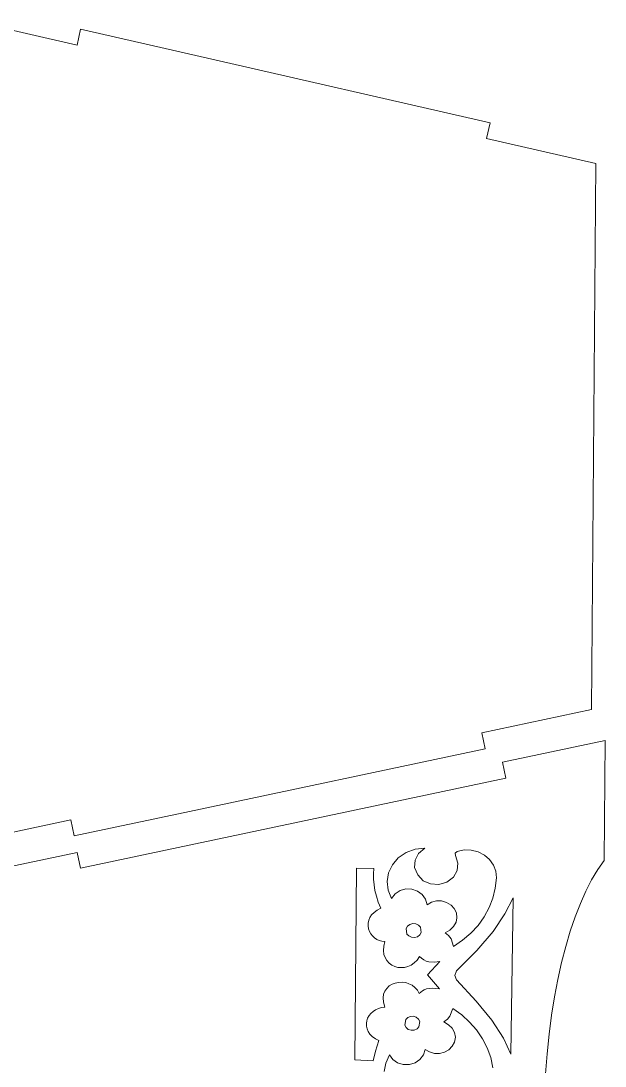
# Model space of a CAD drawing. Header units: inches. Extents: x -2.95 to 3.29, y -5.05 to 4.57.
# Drawn here: x 1.784 to 3.29, y 1.548 to 4.24 of the extents above; entities that cross this region are included whole.
import ezdxf

# ---------------------------------------------------------------- set-up
doc = ezdxf.new("R2010")
doc.units = ezdxf.units.IN
doc.header["$MEASUREMENT"] = 0
doc.layers.add('Katman 1', color=7, linetype='Continuous')

msp = doc.modelspace()

# ---------------------------------------------------------------- linework, layer by layer
at = {"layer": 'Katman 1', "color": 250, "lineweight": 9}
for points in [[(1.6557, 4.2402), (1.6557, 4.2402), (1.9289, 4.1779), (1.9289, 4.1779)], [(1.9289, 4.1779), (1.9289, 4.1779), (1.938, 4.2191), (1.938, 4.2191)], [(1.938, 4.2191), (1.938, 4.2191), (2.2349, 4.1514), (2.2349, 4.1514)], [(2.2349, 4.1514), (2.2349, 4.1514), (2.9931, 3.9781), (2.9931, 3.9781)], [(2.9931, 3.9781), (2.9931, 3.9781), (2.9836, 3.9372), (2.9836, 3.9372)], [(2.9836, 3.9372), (2.9836, 3.9372), (3.266, 3.8731), (3.266, 3.8731)], [(3.266, 3.8731), (3.266, 3.8731), (3.2549, 2.4662), (3.2549, 2.4662)], [(3.2549, 2.4662), (3.2549, 2.4662), (2.9716, 2.4065), (2.9716, 2.4065)], [(2.9716, 2.4065), (2.9716, 2.4065), (2.9804, 2.3655), (2.9804, 2.3655)], [(3.2896, 2.3869), (3.2896, 2.3869), (3.0249, 2.3308), (3.0249, 2.3308)], [(3.2872, 2.0779), (3.2872, 2.0779), (3.2896, 2.3869), (3.2896, 2.3869)], [(2.9804, 2.3655), (2.9804, 2.3655), (2.2186, 2.2038), (2.2186, 2.2038)], [(3.0249, 2.3308), (3.0249, 2.3308), (3.0334, 2.2898), (3.0334, 2.2898)], [(3.0334, 2.2898), (3.0334, 2.2898), (1.9378, 2.0576), (1.9378, 2.0576)], [(1.9133, 2.1824), (1.9133, 2.1824), (1.6391, 2.1244), (1.6391, 2.1244)], [(1.9217, 2.141), (1.9217, 2.141), (1.9133, 2.1824), (1.9133, 2.1824)], [(2.2186, 2.2038), (2.2186, 2.2038), (1.9217, 2.141), (1.9217, 2.141)], [(2.7999, 2.1069), (2.7999, 2.1069), (2.7767, 2.0979), (2.7767, 2.0979)], [(2.8248, 2.1091), (2.8248, 2.1091), (2.7999, 2.1069), (2.7999, 2.1069)], [(2.8092, 2.0956), (2.8092, 2.0956), (2.8248, 2.1091), (2.8248, 2.1091)], [(2.9083, 2.1011), (2.9083, 2.1011), (2.9034, 2.0969), (2.9034, 2.0969)], [(2.9266, 2.1048), (2.9266, 2.1048), (2.9083, 2.1011), (2.9083, 2.1011)], [(2.9448, 2.104), (2.9448, 2.104), (2.9266, 2.1048), (2.9266, 2.1048)], [(2.9622, 2.0996), (2.9622, 2.0996), (2.9448, 2.104), (2.9448, 2.104)], [(1.9291, 2.0986), (1.9291, 2.0986), (1.6553, 2.0406), (1.6553, 2.0406)], [(1.9378, 2.0576), (1.9378, 2.0576), (1.9291, 2.0986), (1.9291, 2.0986)], [(2.7567, 2.0848), (2.7567, 2.0848), (2.7415, 2.0667), (2.7415, 2.0667)], [(2.7767, 2.0979), (2.7767, 2.0979), (2.7567, 2.0848), (2.7567, 2.0848)], [(2.7988, 2.0596), (2.7988, 2.0596), (2.8004, 2.0781), (2.8004, 2.0781)], [(2.8004, 2.0781), (2.8004, 2.0781), (2.8092, 2.0956), (2.8092, 2.0956)], [(2.9034, 2.0969), (2.9034, 2.0969), (2.9041, 2.0903), (2.9041, 2.0903)], [(2.9041, 2.0903), (2.9041, 2.0903), (2.9102, 2.071), (2.9102, 2.071)], [(2.9789, 2.0911), (2.9789, 2.0911), (2.9622, 2.0996), (2.9622, 2.0996)], [(2.9918, 2.0798), (2.9918, 2.0798), (2.9789, 2.0911), (2.9789, 2.0911)], [(3.0018, 2.0654), (3.0018, 2.0654), (2.9918, 2.0798), (2.9918, 2.0798)], [(3.2709, 2.0545), (3.2709, 2.0545), (3.2872, 2.0779), (3.2872, 2.0779)], [(2.649, 2.0576), (2.649, 2.0576), (2.6451, 1.5638), (2.6451, 1.5638)], [(2.6941, 2.0573), (2.6941, 2.0573), (2.649, 2.0576), (2.649, 2.0576)], [(2.693, 2.0433), (2.693, 2.0433), (2.6941, 2.0573), (2.6941, 2.0573)], [(2.7415, 2.0667), (2.7415, 2.0667), (2.7312, 2.0458), (2.7312, 2.0458)], [(2.8067, 2.041), (2.8067, 2.041), (2.7988, 2.0596), (2.7988, 2.0596)], [(2.9086, 2.0521), (2.9086, 2.0521), (2.8991, 2.035), (2.8991, 2.035)], [(2.9102, 2.071), (2.9102, 2.071), (2.9086, 2.0521), (2.9086, 2.0521)], [(3.0084, 2.0499), (3.0084, 2.0499), (3.0018, 2.0654), (3.0018, 2.0654)], [(3.0097, 2.0331), (3.0097, 2.0331), (3.0084, 2.0499), (3.0084, 2.0499)], [(3.2549, 2.028), (3.2549, 2.028), (3.2709, 2.0545), (3.2709, 2.0545)], [(2.6932, 2.0293), (2.6932, 2.0293), (2.693, 2.0433), (2.693, 2.0433)], [(2.6942, 2.0146), (2.6942, 2.0146), (2.6932, 2.0293), (2.6932, 2.0293)], [(2.7312, 2.0458), (2.7312, 2.0458), (2.7278, 2.0234), (2.7278, 2.0234)], [(2.7278, 2.0234), (2.7278, 2.0234), (2.7308, 2.0013), (2.7308, 2.0013)], [(2.8209, 2.0255), (2.8209, 2.0255), (2.8067, 2.041), (2.8067, 2.041)], [(2.8401, 2.0176), (2.8401, 2.0176), (2.8209, 2.0255), (2.8209, 2.0255)], [(2.8822, 2.0222), (2.8822, 2.0222), (2.8611, 2.0157), (2.8611, 2.0157)], [(2.8991, 2.035), (2.8991, 2.035), (2.8822, 2.0222), (2.8822, 2.0222)], [(3.0067, 2.0065), (3.0067, 2.0065), (3.0097, 2.0331), (3.0097, 2.0331)], [(3.24, 1.9987), (3.24, 1.9987), (3.2549, 2.028), (3.2549, 2.028)], [(2.6965, 2.0002), (2.6965, 2.0002), (2.6942, 2.0146), (2.6942, 2.0146)], [(2.7002, 1.9855), (2.7002, 1.9855), (2.6965, 2.0002), (2.6965, 2.0002)], [(2.7308, 2.0013), (2.7308, 2.0013), (2.739, 1.9799), (2.739, 1.9799)], [(2.7489, 1.9914), (2.7489, 1.9914), (2.7613, 2), (2.7613, 2)], [(2.7613, 2), (2.7613, 2), (2.776, 2.0045), (2.776, 2.0045)], [(2.776, 2.0045), (2.776, 2.0045), (2.7917, 2.0037), (2.7917, 2.0037)], [(2.7917, 2.0037), (2.7917, 2.0037), (2.8064, 1.9986), (2.8064, 1.9986)], [(2.8064, 1.9986), (2.8064, 1.9986), (2.8186, 1.9902), (2.8186, 1.9902)], [(2.8611, 2.0157), (2.8611, 2.0157), (2.8401, 2.0176), (2.8401, 2.0176)], [(3.0005, 1.9807), (3.0005, 1.9807), (3.0067, 2.0065), (3.0067, 2.0065)], [(3.2258, 1.967), (3.2258, 1.967), (3.24, 1.9987), (3.24, 1.9987)], [(2.705, 1.9704), (2.705, 1.9704), (2.7002, 1.9855), (2.7002, 1.9855)], [(2.7115, 1.9549), (2.7115, 1.9549), (2.705, 1.9704), (2.705, 1.9704)], [(2.739, 1.9799), (2.739, 1.9799), (2.7489, 1.9914), (2.7489, 1.9914)], [(2.8186, 1.9902), (2.8186, 1.9902), (2.8265, 1.9779), (2.8265, 1.9779)], [(2.8265, 1.9779), (2.8265, 1.9779), (2.8309, 1.9638), (2.8309, 1.9638)], [(2.8309, 1.9638), (2.8309, 1.9638), (2.8426, 1.9707), (2.8426, 1.9707)], [(2.8426, 1.9707), (2.8426, 1.9707), (2.8548, 1.9738), (2.8548, 1.9738)], [(2.8548, 1.9738), (2.8548, 1.9738), (2.8682, 1.9737), (2.8682, 1.9737)], [(2.8682, 1.9737), (2.8682, 1.9737), (2.8811, 1.9694), (2.8811, 1.9694)], [(2.8811, 1.9694), (2.8811, 1.9694), (2.8929, 1.9626), (2.8929, 1.9626)], [(2.9908, 1.9562), (2.9908, 1.9562), (3.0005, 1.9807), (3.0005, 1.9807)], [(3.0313, 1.9399), (3.0313, 1.9399), (3.053, 1.9813), (3.053, 1.9813)], [(3.053, 1.9813), (3.053, 1.9813), (3.0467, 1.5785), (3.0467, 1.5785)], [(3.2122, 1.9325), (3.2122, 1.9325), (3.2258, 1.967), (3.2258, 1.967)], [(2.688, 1.9373), (2.688, 1.9373), (2.6943, 1.9439), (2.6943, 1.9439)], [(2.6943, 1.9439), (2.6943, 1.9439), (2.7021, 1.9498), (2.7021, 1.9498)], [(2.7021, 1.9498), (2.7021, 1.9498), (2.7115, 1.9549), (2.7115, 1.9549)], [(2.8929, 1.9626), (2.8929, 1.9626), (2.9009, 1.9538), (2.9009, 1.9538)], [(2.9009, 1.9538), (2.9009, 1.9538), (2.9064, 1.9429), (2.9064, 1.9429)], [(2.9064, 1.9429), (2.9064, 1.9429), (2.9077, 1.9303), (2.9077, 1.9303)], [(2.9784, 1.9322), (2.9784, 1.9322), (2.9908, 1.9562), (2.9908, 1.9562)], [(3.0012, 1.8949), (3.0012, 1.8949), (3.0313, 1.9399), (3.0313, 1.9399)], [(2.679, 1.916), (2.679, 1.916), (2.6805, 1.9237), (2.6805, 1.9237)], [(2.679, 1.909), (2.679, 1.909), (2.679, 1.916), (2.679, 1.916)], [(2.6805, 1.9237), (2.6805, 1.9237), (2.6834, 1.9307), (2.6834, 1.9307)], [(2.6834, 1.9307), (2.6834, 1.9307), (2.688, 1.9373), (2.688, 1.9373)], [(2.7868, 1.9131), (2.7868, 1.9131), (2.7808, 1.9086), (2.7808, 1.9086)], [(2.7939, 1.9151), (2.7939, 1.9151), (2.7868, 1.9131), (2.7868, 1.9131)], [(2.8019, 1.9143), (2.8019, 1.9143), (2.7939, 1.9151), (2.7939, 1.9151)], [(2.8085, 1.9112), (2.8085, 1.9112), (2.8019, 1.9143), (2.8019, 1.9143)], [(2.9055, 1.9184), (2.9055, 1.9184), (2.8991, 1.9073), (2.8991, 1.9073)], [(2.9077, 1.9303), (2.9077, 1.9303), (2.9055, 1.9184), (2.9055, 1.9184)], [(2.9628, 1.9106), (2.9628, 1.9106), (2.9784, 1.9322), (2.9784, 1.9322)], [(3.1997, 1.8955), (3.1997, 1.8955), (3.2122, 1.9325), (3.2122, 1.9325)], [(2.68, 1.902), (2.68, 1.902), (2.679, 1.909), (2.679, 1.909)], [(2.6824, 1.895), (2.6824, 1.895), (2.68, 1.902), (2.68, 1.902)], [(2.6858, 1.889), (2.6858, 1.889), (2.6824, 1.895), (2.6824, 1.895)], [(2.69, 1.8833), (2.69, 1.8833), (2.6858, 1.889), (2.6858, 1.889)], [(2.7808, 1.9086), (2.7808, 1.9086), (2.7773, 1.9023), (2.7773, 1.9023)], [(2.7773, 1.9023), (2.7773, 1.9023), (2.7786, 1.8883), (2.7786, 1.8883)], [(2.7786, 1.8883), (2.7786, 1.8883), (2.7838, 1.8834), (2.7838, 1.8834)], [(2.8062, 1.8811), (2.8062, 1.8811), (2.8121, 1.8859), (2.8121, 1.8859)], [(2.8137, 1.9062), (2.8137, 1.9062), (2.8085, 1.9112), (2.8085, 1.9112)], [(2.8121, 1.8859), (2.8121, 1.8859), (2.8157, 1.8922), (2.8157, 1.8922)], [(2.8157, 1.8922), (2.8157, 1.8922), (2.8137, 1.9062), (2.8137, 1.9062)], [(2.8893, 1.8983), (2.8893, 1.8983), (2.8776, 1.8917), (2.8776, 1.8917)], [(2.8776, 1.8917), (2.8776, 1.8917), (2.8863, 1.8846), (2.8863, 1.8846)], [(2.8863, 1.8846), (2.8863, 1.8846), (2.8926, 1.8762), (2.8926, 1.8762)], [(2.8991, 1.9073), (2.8991, 1.9073), (2.8893, 1.8983), (2.8893, 1.8983)], [(2.9223, 1.8725), (2.9223, 1.8725), (2.9438, 1.8901), (2.9438, 1.8901)], [(2.9438, 1.8901), (2.9438, 1.8901), (2.9628, 1.9106), (2.9628, 1.9106)], [(2.9592, 1.8462), (2.9592, 1.8462), (3.0012, 1.8949), (3.0012, 1.8949)], [(3.1882, 1.8563), (3.1882, 1.8563), (3.1997, 1.8955), (3.1997, 1.8955)], [(2.6952, 1.8784), (2.6952, 1.8784), (2.69, 1.8833), (2.69, 1.8833)], [(2.7011, 1.8742), (2.7011, 1.8742), (2.6952, 1.8784), (2.6952, 1.8784)], [(2.7074, 1.8713), (2.7074, 1.8713), (2.7011, 1.8742), (2.7011, 1.8742)], [(2.7144, 1.8695), (2.7144, 1.8695), (2.7074, 1.8713), (2.7074, 1.8713)], [(2.7221, 1.8687), (2.7221, 1.8687), (2.7144, 1.8695), (2.7144, 1.8695)], [(2.7192, 1.8569), (2.7192, 1.8569), (2.7221, 1.8687), (2.7221, 1.8687)], [(2.7838, 1.8834), (2.7838, 1.8834), (2.7907, 1.8798), (2.7907, 1.8798)], [(2.7907, 1.8798), (2.7907, 1.8798), (2.7988, 1.879), (2.7988, 1.879)], [(2.7988, 1.879), (2.7988, 1.879), (2.8062, 1.8811), (2.8062, 1.8811)], [(2.8926, 1.8762), (2.8926, 1.8762), (2.8991, 1.8565), (2.8991, 1.8565)], [(2.8991, 1.8565), (2.8991, 1.8565), (2.9223, 1.8725), (2.9223, 1.8725)], [(2.7184, 1.8457), (2.7184, 1.8457), (2.7192, 1.8569), (2.7192, 1.8569)], [(2.7197, 1.8359), (2.7197, 1.8359), (2.7184, 1.8457), (2.7184, 1.8457)], [(2.7225, 1.8275), (2.7225, 1.8275), (2.7197, 1.8359), (2.7197, 1.8359)], [(2.9066, 1.7931), (2.9066, 1.7931), (2.9592, 1.8462), (2.9592, 1.8462)], [(3.1773, 1.8148), (3.1773, 1.8148), (3.1882, 1.8563), (3.1882, 1.8563)], [(2.727, 1.8198), (2.727, 1.8198), (2.7225, 1.8275), (2.7225, 1.8275)], [(2.7328, 1.8134), (2.7328, 1.8134), (2.727, 1.8198), (2.727, 1.8198)], [(2.7398, 1.8081), (2.7398, 1.8081), (2.7328, 1.8134), (2.7328, 1.8134)], [(2.7475, 1.8045), (2.7475, 1.8045), (2.7398, 1.8081), (2.7398, 1.8081)], [(2.7555, 1.802), (2.7555, 1.802), (2.7475, 1.8045), (2.7475, 1.8045)], [(2.7814, 1.8042), (2.7814, 1.8042), (2.773, 1.8019), (2.773, 1.8019)], [(2.7902, 1.808), (2.7902, 1.808), (2.7814, 1.8042), (2.7814, 1.8042)], [(2.7979, 1.814), (2.7979, 1.814), (2.7902, 1.808), (2.7902, 1.808)], [(2.805, 1.8212), (2.805, 1.8212), (2.7979, 1.814), (2.7979, 1.814)], [(2.811, 1.8306), (2.811, 1.8306), (2.805, 1.8212), (2.805, 1.8212)], [(2.8166, 1.8257), (2.8166, 1.8257), (2.811, 1.8306), (2.811, 1.8306)], [(2.8225, 1.8214), (2.8225, 1.8214), (2.8166, 1.8257), (2.8166, 1.8257)], [(2.8288, 1.8186), (2.8288, 1.8186), (2.8225, 1.8214), (2.8225, 1.8214)], [(2.8354, 1.8168), (2.8354, 1.8168), (2.8288, 1.8186), (2.8288, 1.8186)], [(2.832, 1.7829), (2.832, 1.7829), (2.8641, 1.8173), (2.8641, 1.8173)], [(2.8494, 1.8156), (2.8494, 1.8156), (2.8354, 1.8168), (2.8354, 1.8168)], [(2.8641, 1.8173), (2.8641, 1.8173), (2.8494, 1.8156), (2.8494, 1.8156)], [(3.1675, 1.7711), (3.1675, 1.7711), (3.1773, 1.8148), (3.1773, 1.8148)], [(2.7642, 1.8016), (2.7642, 1.8016), (2.7555, 1.802), (2.7555, 1.802)], [(2.773, 1.8019), (2.773, 1.8019), (2.7642, 1.8016), (2.7642, 1.8016)], [(2.8629, 1.7473), (2.8629, 1.7473), (2.832, 1.7829), (2.832, 1.7829)], [(2.9023, 1.7816), (2.9023, 1.7816), (2.9066, 1.7931), (2.9066, 1.7931)], [(2.9064, 1.77), (2.9064, 1.77), (2.9023, 1.7816), (2.9023, 1.7816)], [(2.7271, 1.7483), (2.7271, 1.7483), (2.7334, 1.7546), (2.7334, 1.7546)], [(2.7334, 1.7546), (2.7334, 1.7546), (2.7408, 1.7587), (2.7408, 1.7587)], [(2.7408, 1.7587), (2.7408, 1.7587), (2.7489, 1.7618), (2.7489, 1.7618)], [(2.7489, 1.7618), (2.7489, 1.7618), (2.7576, 1.7635), (2.7576, 1.7635)], [(2.7576, 1.7635), (2.7576, 1.7635), (2.7667, 1.7641), (2.7667, 1.7641)], [(2.7667, 1.7641), (2.7667, 1.7641), (2.7758, 1.763), (2.7758, 1.763)], [(2.7758, 1.763), (2.7758, 1.763), (2.7842, 1.7601), (2.7842, 1.7601)], [(2.7842, 1.7601), (2.7842, 1.7601), (2.7926, 1.7562), (2.7926, 1.7562)], [(2.7926, 1.7562), (2.7926, 1.7562), (2.7996, 1.7509), (2.7996, 1.7509)], [(2.7996, 1.7509), (2.7996, 1.7509), (2.8058, 1.7438), (2.8058, 1.7438)], [(2.9578, 1.7157), (2.9578, 1.7157), (2.9064, 1.77), (2.9064, 1.77)], [(3.1592, 1.7261), (3.1592, 1.7261), (3.1675, 1.7711), (3.1675, 1.7711)], [(2.7174, 1.7236), (2.7174, 1.7236), (2.7189, 1.733), (2.7189, 1.733)], [(2.7184, 1.7124), (2.7184, 1.7124), (2.7174, 1.7236), (2.7174, 1.7236)], [(2.7189, 1.733), (2.7189, 1.733), (2.7221, 1.7414), (2.7221, 1.7414)], [(2.7221, 1.7414), (2.7221, 1.7414), (2.7271, 1.7483), (2.7271, 1.7483)], [(2.8058, 1.7438), (2.8058, 1.7438), (2.8103, 1.7351), (2.8103, 1.7351)], [(2.8103, 1.7351), (2.8103, 1.7351), (2.8187, 1.742), (2.8187, 1.742)], [(2.8187, 1.742), (2.8187, 1.742), (2.8236, 1.7448), (2.8236, 1.7448)], [(2.8236, 1.7448), (2.8236, 1.7448), (2.8292, 1.7472), (2.8292, 1.7472)], [(2.8292, 1.7472), (2.8292, 1.7472), (2.8363, 1.7481), (2.8363, 1.7481)], [(2.8363, 1.7481), (2.8363, 1.7481), (2.8439, 1.7491), (2.8439, 1.7491)], [(2.8439, 1.7491), (2.8439, 1.7491), (2.8629, 1.7473), (2.8629, 1.7473)], [(3.1514, 1.6789), (3.1514, 1.6789), (3.1592, 1.7261), (3.1592, 1.7261)], [(2.6979, 1.6929), (2.6979, 1.6929), (2.7053, 1.6964), (2.7053, 1.6964)], [(2.7053, 1.6964), (2.7053, 1.6964), (2.7134, 1.6987), (2.7134, 1.6987)], [(2.7134, 1.6987), (2.7134, 1.6987), (2.7218, 1.7001), (2.7218, 1.7001)], [(2.7218, 1.7001), (2.7218, 1.7001), (2.7184, 1.7124), (2.7184, 1.7124)], [(2.8896, 1.6767), (2.8896, 1.6767), (2.8975, 1.6966), (2.8975, 1.6966)], [(2.8975, 1.6966), (2.8975, 1.6966), (2.9205, 1.68), (2.9205, 1.68)], [(2.998, 1.666), (2.998, 1.666), (2.9578, 1.7157), (2.9578, 1.7157)], [(2.6756, 1.6648), (2.6756, 1.6648), (2.6778, 1.6717), (2.6778, 1.6717)], [(2.6778, 1.6717), (2.6778, 1.6717), (2.6814, 1.678), (2.6814, 1.678)], [(2.6814, 1.678), (2.6814, 1.678), (2.686, 1.6839), (2.686, 1.6839)], [(2.686, 1.6839), (2.686, 1.6839), (2.6916, 1.6888), (2.6916, 1.6888)], [(2.6916, 1.6888), (2.6916, 1.6888), (2.6979, 1.6929), (2.6979, 1.6929)], [(2.7761, 1.6678), (2.7761, 1.6678), (2.7811, 1.673), (2.7811, 1.673)], [(2.7811, 1.673), (2.7811, 1.673), (2.7878, 1.6757), (2.7878, 1.6757)], [(2.7878, 1.6757), (2.7878, 1.6757), (2.7958, 1.6764), (2.7958, 1.6764)], [(2.7958, 1.6764), (2.7958, 1.6764), (2.8031, 1.6739), (2.8031, 1.6739)], [(2.8031, 1.6739), (2.8031, 1.6739), (2.8087, 1.6693), (2.8087, 1.6693)], [(2.8087, 1.6693), (2.8087, 1.6693), (2.8125, 1.663), (2.8125, 1.663)], [(2.8832, 1.6687), (2.8832, 1.6687), (2.8896, 1.6767), (2.8896, 1.6767)], [(2.9205, 1.68), (2.9205, 1.68), (2.9402, 1.6613), (2.9402, 1.6613)], [(3.1451, 1.6299), (3.1451, 1.6299), (3.1514, 1.6789), (3.1514, 1.6789)], [(2.6746, 1.6584), (2.6746, 1.6584), (2.6756, 1.6648), (2.6756, 1.6648)], [(2.6749, 1.6511), (2.6749, 1.6511), (2.6746, 1.6584), (2.6746, 1.6584)], [(2.6762, 1.6444), (2.6762, 1.6444), (2.6749, 1.6511), (2.6749, 1.6511)], [(2.6793, 1.6374), (2.6793, 1.6374), (2.6762, 1.6444), (2.6762, 1.6444)], [(2.7739, 1.6535), (2.7739, 1.6535), (2.7761, 1.6678), (2.7761, 1.6678)], [(2.7774, 1.6475), (2.7774, 1.6475), (2.7739, 1.6535), (2.7739, 1.6535)], [(2.7822, 1.6426), (2.7822, 1.6426), (2.7774, 1.6475), (2.7774, 1.6475)], [(2.7899, 1.6408), (2.7899, 1.6408), (2.7822, 1.6426), (2.7822, 1.6426)], [(2.805, 1.6441), (2.805, 1.6441), (2.7976, 1.641), (2.7976, 1.641)], [(2.81, 1.6494), (2.81, 1.6494), (2.805, 1.6441), (2.805, 1.6441)], [(2.8125, 1.663), (2.8125, 1.663), (2.81, 1.6494), (2.81, 1.6494)], [(2.8744, 1.6618), (2.8744, 1.6618), (2.8832, 1.6687), (2.8832, 1.6687)], [(2.8859, 1.6547), (2.8859, 1.6547), (2.8744, 1.6618), (2.8744, 1.6618)], [(2.8953, 1.6455), (2.8953, 1.6455), (2.8859, 1.6547), (2.8859, 1.6547)], [(2.9019, 1.6346), (2.9019, 1.6346), (2.8953, 1.6455), (2.8953, 1.6455)], [(2.9402, 1.6613), (2.9402, 1.6613), (2.9586, 1.6412), (2.9586, 1.6412)], [(3.0274, 1.6203), (3.0274, 1.6203), (2.998, 1.666), (2.998, 1.666)], [(2.6838, 1.6307), (2.6838, 1.6307), (2.6793, 1.6374), (2.6793, 1.6374)], [(2.6897, 1.6244), (2.6897, 1.6244), (2.6838, 1.6307), (2.6838, 1.6307)], [(2.6977, 1.6184), (2.6977, 1.6184), (2.6897, 1.6244), (2.6897, 1.6244)], [(2.7068, 1.6137), (2.7068, 1.6137), (2.6977, 1.6184), (2.6977, 1.6184)], [(2.7976, 1.641), (2.7976, 1.641), (2.7899, 1.6408), (2.7899, 1.6408)], [(2.9017, 1.6101), (2.9017, 1.6101), (2.9039, 1.6224), (2.9039, 1.6224)], [(2.9039, 1.6224), (2.9039, 1.6224), (2.9019, 1.6346), (2.9019, 1.6346)], [(2.9586, 1.6412), (2.9586, 1.6412), (2.9735, 1.6183), (2.9735, 1.6183)], [(2.9735, 1.6183), (2.9735, 1.6183), (2.9859, 1.5948), (2.9859, 1.5948)], [(3.0467, 1.5785), (3.0467, 1.5785), (3.0274, 1.6203), (3.0274, 1.6203)], [(3.1402, 1.5799), (3.1402, 1.5799), (3.1451, 1.6299), (3.1451, 1.6299)], [(2.6978, 1.5862), (2.6978, 1.5862), (2.7068, 1.6137), (2.7068, 1.6137)], [(2.8213, 1.5768), (2.8213, 1.5768), (2.8256, 1.5908), (2.8256, 1.5908)], [(2.8256, 1.5908), (2.8256, 1.5908), (2.8367, 1.5844), (2.8367, 1.5844)], [(2.8759, 1.5841), (2.8759, 1.5841), (2.8868, 1.5903), (2.8868, 1.5903)], [(2.8868, 1.5903), (2.8868, 1.5903), (2.8956, 1.5993), (2.8956, 1.5993)], [(2.8956, 1.5993), (2.8956, 1.5993), (2.9017, 1.6101), (2.9017, 1.6101)], [(2.9859, 1.5948), (2.9859, 1.5948), (2.9952, 1.5698), (2.9952, 1.5698)], [(2.6451, 1.5638), (2.6451, 1.5638), (2.6917, 1.5614), (2.6917, 1.5614)], [(2.6917, 1.5614), (2.6917, 1.5614), (2.6978, 1.5862), (2.6978, 1.5862)], [(2.7242, 1.5559), (2.7242, 1.5559), (2.7338, 1.5772), (2.7338, 1.5772)], [(2.7338, 1.5772), (2.7338, 1.5772), (2.7424, 1.5648), (2.7424, 1.5648)], [(2.7424, 1.5648), (2.7424, 1.5648), (2.755, 1.5567), (2.755, 1.5567)], [(2.8001, 1.5567), (2.8001, 1.5567), (2.8125, 1.5653), (2.8125, 1.5653)], [(2.8125, 1.5653), (2.8125, 1.5653), (2.8213, 1.5768), (2.8213, 1.5768)], [(2.8367, 1.5844), (2.8367, 1.5844), (2.8496, 1.5808), (2.8496, 1.5808)], [(2.8496, 1.5808), (2.8496, 1.5808), (2.8626, 1.5807), (2.8626, 1.5807)], [(2.8626, 1.5807), (2.8626, 1.5807), (2.8759, 1.5841), (2.8759, 1.5841)], [(2.9952, 1.5698), (2.9952, 1.5698), (3.0006, 1.5439), (3.0006, 1.5439)], [(3.1362, 1.5281), (3.1362, 1.5281), (3.1402, 1.5799), (3.1402, 1.5799)], [(2.7205, 1.5338), (2.7205, 1.5338), (2.7242, 1.5559), (2.7242, 1.5559)], [(2.755, 1.5567), (2.755, 1.5567), (2.7693, 1.5524), (2.7693, 1.5524)], [(2.7693, 1.5524), (2.7693, 1.5524), (2.7854, 1.5522), (2.7854, 1.5522)], [(2.7854, 1.5522), (2.7854, 1.5522), (2.8001, 1.5567), (2.8001, 1.5567)]]:
    msp.add_open_spline(points, degree=3, dxfattribs=at)

doc.saveas('drawing.dxf')
